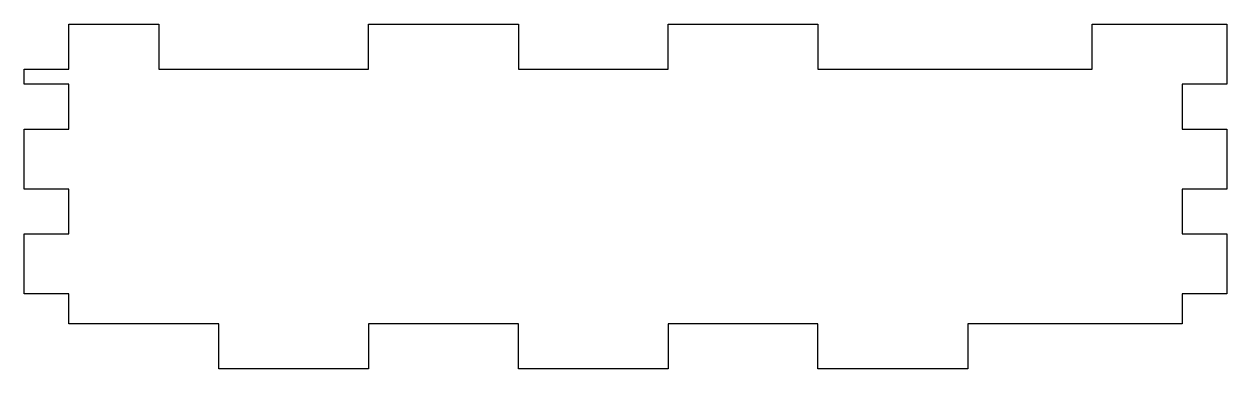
# Model space of a CAD drawing. Header units: millimetres. Extents: x 0 to 80.3, y 0 to 23.
import ezdxf

# ---------------------------------------------------------------- set-up
doc = ezdxf.new("R2010")
doc.units = ezdxf.units.MM
doc.layers.get('0').update_dxf_attribs({"linetype": 'CONTINUOUS'})

msp = doc.modelspace()

# ---------------------------------------------------------------- linework, layer by layer
msp.add_lwpolyline([(0, 20), (3, 20), (3, 23), (9, 23), (9, 20), (23, 20), (23, 23), (33, 23), (33, 20), (43, 20), (43, 23), (53, 23), (53, 20), (71.3, 20), (71.3, 23), (80.3, 23), (80.3, 19), (77.3, 19), (77.3, 16), (80.3, 16), (80.3, 12), (77.3, 12), (77.3, 9), (80.3, 9), (80.3, 5), (77.3, 5), (77.3, 3), (63, 3), (63, 0), (53, 0), (53, 3), (43, 3), (43, 0), (33, 0), (33, 3), (23, 3), (23, 0), (13, 0), (13, 3), (3, 3), (3, 5), (0, 5), (0, 9), (3, 9), (3, 12), (0, 12), (0, 16), (3, 16), (3, 19), (0, 19)], close=True)

doc.saveas('drawing.dxf')
